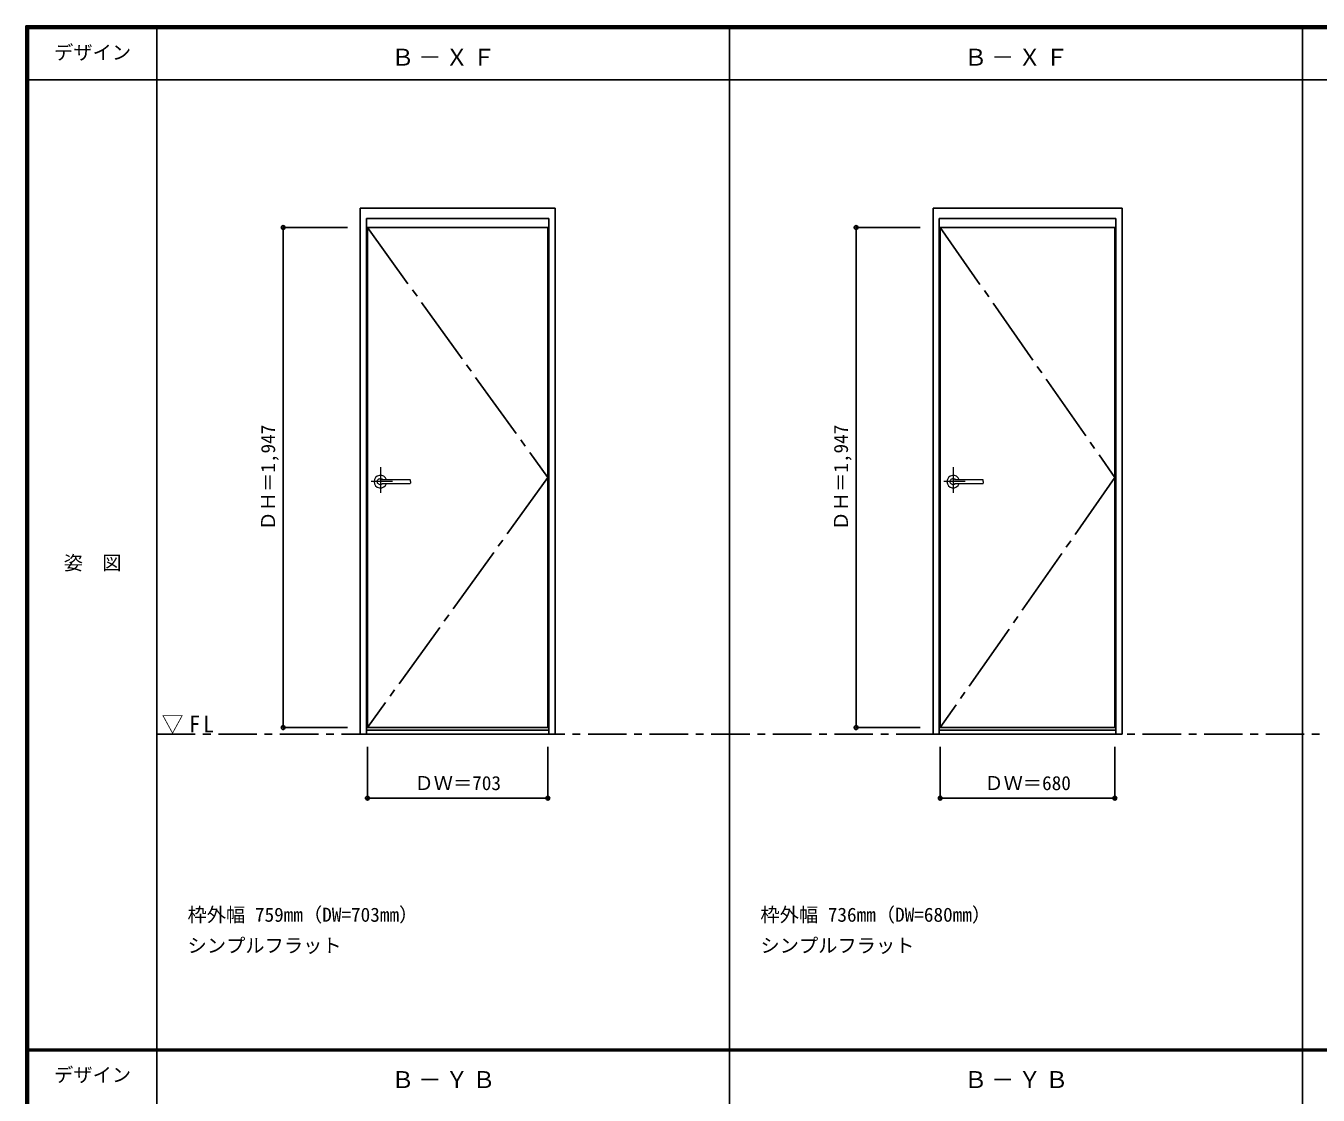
# Model space of a CAD drawing. Units: millimetres, scale not verified. Extents: x -6000 to 5700, y -4307 to 4260.
# Drawn here: x -6000 to -966, y 12 to 4175 of the extents above; entities that cross this region are included whole.
import ezdxf
from ezdxf.enums import TextEntityAlignment as Align

# ---------------------------------------------------------------- set-up
doc = ezdxf.new("R2010")
doc.units = ezdxf.units.MM
doc.header["$LTSCALE"] = 30
doc.header["$PDMODE"] = 32
doc.header["$PDSIZE"] = 15
doc.linetypes.add('CHAIN1', pattern=[8, 5, -1, 1, -1])
doc.linetypes.add('CHAIN2', pattern=[12, 9, -1, 1, -1])
for name, color, linetype in [('0-1_通り芯', 4, 'CHAIN1'), ('0-2_扉', 7, 'Continuous'), ('0-4_枠', 3, 'Continuous'), ('0-7', 7, 'CHAIN2'), ('0-A_文字', 7, 'Continuous'), ('0-B_寸法', 7, 'Continuous'), ('F-1_枠', 6, 'Continuous'), ('F-A_文字', 7, 'Continuous')]:
    doc.layers.add(name, color=color, linetype=linetype)
doc.layers.add('0-5_レバー', color=7, linetype='Continuous', lineweight=18)
doc.styles.add('ＭＳ ゴシック', font='')
doc.styles.get('ＭＳ ゴシック').set_extended_font_data('MS Gothic')

msp = doc.modelspace()

# ---------------------------------------------------------------- linework, layer by layer
at = {"layer": '0-1_通り芯', "color": 7}
msp.add_line((-5490, 1418), (3436.4, 1418), dxfattribs=at)
at = {"layer": '0-2_扉', "color": 3}
for p, q in [((-4669.4, 3390), (-3966.4, 3390)), ((-4669.4, 1443), (-4669.4, 3390)), ((-3966.4, 1443), (-3966.4, 3390)), ((-2437.8, 1443), (-2437.8, 3390)), ((-2437.8, 3390), (-1757.8, 3390)), ((-1757.8, 1443), (-1757.8, 3390)), ((-4669.4, 1443), (-3966.4, 1443)), ((-2437.8, 1443), (-1757.8, 1443))]:
    msp.add_line(p, q, dxfattribs=at)
at = {"layer": '0-4_枠'}
for p, q in [((-4697.4, 1418), (-4697.4, 3465)), ((-4697.4, 3465), (-3938.4, 3465)), ((-4673.4, 1418), (-4673.4, 3425)), ((-4673.4, 3425), (-3962.4, 3425)), ((-3962.4, 1418), (-3962.4, 3425)), ((-3938.4, 1418), (-3938.4, 3465)), ((-2465.8, 1418), (-2465.8, 3465)), ((-2465.8, 3465), (-1729.8, 3465)), ((-2441.8, 1418), (-2441.8, 3425)), ((-2441.8, 3425), (-1753.8, 3425)), ((-1753.8, 1418), (-1753.8, 3425)), ((-1729.8, 1418), (-1729.8, 3465)), ((-4697.4, 1418), (-3938.4, 1418)), ((-4673.4, 1433), (-3962.4, 1433)), ((-2465.8, 1418), (-1729.8, 1418)), ((-2441.8, 1433), (-1753.8, 1433))]:
    msp.add_line(p, q, dxfattribs=at)
at = {"layer": '0-5_レバー', "color": 4, "linetype": 'CHAIN1'}
for p, q in [((-4618.9, 2456.96), (-4618.9, 2357.11)), ((-2387.3, 2456.96), (-2387.3, 2357.11)), ((-4572.1, 2400.5), (-4655.12, 2400.5)), ((-2340.5, 2400.5), (-2423.52, 2400.5))]:
    msp.add_line(p, q, dxfattribs=at)
at = {"layer": '0-5_レバー'}
for p, q in [((-4501.9, 2400.5), (-4501.9, 2405.99)), ((-4501.9, 2400.5), (-4501.9, 2395)), ((-2270.3, 2400.5), (-2270.3, 2405.99)), ((-2270.3, 2400.5), (-2270.3, 2395))]:
    msp.add_line(p, q, dxfattribs=at)
for points in [[(-4608.94, 2407.49), (-4609.71, 2408.28), (-4611.68, 2409.65), (-4613.92, 2410.66), (-4616.36, 2411.29), (-4618.9, 2411.5), (-4621.44, 2411.29), (-4623.87, 2410.66), (-4626.12, 2409.65), (-4628.09, 2408.28), (-4629.71, 2406.61), (-4630.91, 2404.71), (-4631.65, 2402.65), (-4631.9, 2400.5), (-4631.65, 2398.35), (-4630.91, 2396.29), (-4629.71, 2394.39), (-4628.09, 2392.72), (-4626.12, 2391.35), (-4623.87, 2390.34), (-4621.44, 2389.71), (-4618.9, 2389.5), (-4616.36, 2389.71), (-4613.92, 2390.34), (-4611.68, 2391.35), (-4609.71, 2392.72), (-4608.94, 2393.51)], [(-4503.4, 2407.5), (-4513.13, 2407.5), (-4523.31, 2407.5), (-4532.91, 2407.5), (-4541.9, 2407.5), (-4550.31, 2407.5), (-4558.12, 2407.5), (-4564.94, 2407.5), (-4571.24, 2407.5), (-4577, 2407.5), (-4582.25, 2407.5), (-4587.04, 2407.5), (-4591.69, 2407.5), (-4595.9, 2407.5), (-4599.65, 2407.5), (-4601.65, 2407.5), (-4603.5, 2407.5), (-4605.51, 2407.49), (-4607.92, 2407.49), (-4609.41, 2407.49), (-4610.95, 2407.49), (-4612.47, 2407.49), (-4613.57, 2407.49), (-4614.03, 2407.49), (-4614.03, 2407.48)], [(-4613.88, 2393.51), (-4613.75, 2393.51), (-4613.31, 2393.51), (-4612.59, 2393.51), (-4611.57, 2393.51), (-4610.31, 2393.51), (-4608.96, 2393.51), (-4606.1, 2393.51), (-4603.12, 2393.5), (-4600.1, 2393.5), (-4597.06, 2393.5), (-4593.99, 2393.5), (-4590.91, 2393.5), (-4586.91, 2393.5), (-4582.5, 2393.5), (-4577.53, 2393.5), (-4572, 2393.5), (-4565.91, 2393.5), (-4559.26, 2393.5), (-4552.05, 2393.5), (-4543.46, 2393.5), (-4534.2, 2393.5), (-4524.26, 2393.5), (-4513.65, 2393.5), (-4503.4, 2393.5)], [(-4503.4, 2407.5), (-4512.48, 2407.5), (-4512.88, 2407.5)], [(-2377.34, 2407.49), (-2378.11, 2408.28), (-2380.08, 2409.65), (-2382.32, 2410.66), (-2384.76, 2411.29), (-2387.3, 2411.5), (-2389.84, 2411.29), (-2392.27, 2410.66), (-2394.52, 2409.65), (-2396.49, 2408.28), (-2398.11, 2406.61), (-2399.31, 2404.71), (-2400.05, 2402.65), (-2400.3, 2400.5), (-2400.05, 2398.35), (-2399.31, 2396.29), (-2398.11, 2394.39), (-2396.49, 2392.72), (-2394.52, 2391.35), (-2392.27, 2390.34), (-2389.84, 2389.71), (-2387.3, 2389.5), (-2384.76, 2389.71), (-2382.32, 2390.34), (-2380.08, 2391.35), (-2378.11, 2392.72), (-2377.34, 2393.51)], [(-2271.8, 2407.5), (-2281.53, 2407.5), (-2291.71, 2407.5), (-2301.31, 2407.5), (-2310.3, 2407.5), (-2318.71, 2407.5), (-2326.52, 2407.5), (-2333.34, 2407.5), (-2339.64, 2407.5), (-2345.4, 2407.5), (-2350.65, 2407.5), (-2355.44, 2407.5), (-2360.09, 2407.5), (-2364.3, 2407.5), (-2368.05, 2407.5), (-2370.05, 2407.5), (-2371.9, 2407.5), (-2373.91, 2407.49), (-2376.32, 2407.49), (-2377.81, 2407.49), (-2379.35, 2407.49), (-2380.87, 2407.49), (-2381.97, 2407.49), (-2382.43, 2407.49), (-2382.43, 2407.48)], [(-2382.28, 2393.51), (-2382.15, 2393.51), (-2381.71, 2393.51), (-2380.99, 2393.51), (-2379.97, 2393.51), (-2378.71, 2393.51), (-2377.36, 2393.51), (-2374.5, 2393.51), (-2371.52, 2393.5), (-2368.5, 2393.5), (-2365.46, 2393.5), (-2362.39, 2393.5), (-2359.31, 2393.5), (-2355.31, 2393.5), (-2350.9, 2393.5), (-2345.93, 2393.5), (-2340.4, 2393.5), (-2334.31, 2393.5), (-2327.66, 2393.5), (-2320.45, 2393.5), (-2311.86, 2393.5), (-2302.6, 2393.5), (-2292.66, 2393.5), (-2282.05, 2393.5), (-2271.8, 2393.5)], [(-2271.8, 2407.5), (-2280.88, 2407.5), (-2281.28, 2407.5)]]:
    msp.add_lwpolyline(points, dxfattribs=at)
for centre, radius, start, end in [((-4618.9, 2400.5), 24.55, 16.59952, 343.36736), ((-2387.3, 2400.5), 24.55, 16.59952, 343.36736), ((-4503.4, 2406), 1.5, 0.00847, 89.9163), ((-4503.4, 2406), 1.5, 360, 90.17419), ((-4503.4, 2395), 1.5, 270.16419, 0), ((-4503.4, 2395), 1.5, 269.91059, 359.99153), ((-2271.8, 2406), 1.5, 0.00847, 89.9163), ((-2271.8, 2406), 1.5, 360, 90.17419), ((-2271.8, 2395), 1.5, 270.16419, 0), ((-2271.8, 2395), 1.5, 269.91059, 359.99153)]:
    msp.add_arc(centre, radius, start, end, dxfattribs=at)
at = {"layer": '0-7'}
for p, q in [((-4669.4, 3390), (-3966.4, 2416.5)), ((-2437.8, 3390), (-1757.8, 2416.5)), ((-3966.4, 2416.5), (-4669.4, 1443)), ((-1757.8, 2416.5), (-2437.8, 1443))]:
    msp.add_line(p, q, dxfattribs=at)
at = {"layer": '0-B_寸法', "color": 4}
for p, q in [((-4997.4, 3390), (-4747.4, 3390)), ((-4997.4, 3390), (-4997.4, 1443)), ((-2765.8, 3390), (-2515.8, 3390)), ((-2765.8, 3390), (-2765.8, 1443)), ((-4997.4, 1443), (-4747.4, 1443)), ((-2765.8, 1443), (-2515.8, 1443)), ((-4669.4, 1168), (-4669.4, 1368)), ((-3966.4, 1168), (-3966.4, 1368)), ((-2437.8, 1168), (-2437.8, 1368)), ((-1757.8, 1168), (-1757.8, 1368)), ((-4669.4, 1168), (-3966.4, 1168)), ((-2437.8, 1168), (-1757.8, 1168))]:
    msp.add_line(p, q, dxfattribs=at)
at = {"layer": '0-B_寸法'}
for p in [(-4997.4, 3390), (-2765.8, 3390), (-4997.4, 1443), (-2765.8, 1443), (-4669.4, 1168), (-3966.4, 1168), (-2437.8, 1168), (-1757.8, 1168)]:
    msp.add_point(p, dxfattribs=at)
at = {"layer": 'F-1_枠'}
for p, q in [((-6000, 4175), (5700, 4175)), ((-6000, 4175), (-6000, -4205)), ((-6000, 4170), (5700, 4170)), ((-6000, 4165), (5700, 4165)), ((-5995, 4175), (-5995, -4205)), ((-5990, 4175), (-5990, -4205)), ((-5490, 4175), (-5490, -3790)), ((-3258.4, 4175), (-3258.4, -3790)), ((-1026.8, 4175), (-1026.8, -3790)), ((-6000, 3965), (5700, 3965)), ((-6000, 190.5), (5700, 190.5)), ((-6000, 187.5), (5700, 187.5)), ((-6000, 184.5), (5700, 184.5))]:
    msp.add_line(p, q, dxfattribs=at)

# ---------------------------------------------------------------- texts
at = {"layer": '0-A_文字', "style": 'ＭＳ ゴシック'}
for s, p in [('枠外幅 759mm（DW=703mm）', (-5370, 670.5)), ('枠外幅 736mm（DW=680mm）', (-3138.4, 670.5)), ('シンプルフラット', (-5370, 550.5)), ('シンプルフラット', (-3138.4, 550.5))]:
    msp.add_text(s, height=54.99, dxfattribs=at).set_placement(p, align=Align.BOTTOM_LEFT)
at = {"layer": '0-A_文字', "char_height": 65.98, "attachment_point": 7, "style": 'ＭＳ ゴシック'}
for s, insert in [('\\T1.17;Ｂ－ＸＦ', (-4576.7, 4020)), ('\\T1.17;Ｂ－ＸＦ', (-2345.1, 4020)), ('\\T1.26;\\W0.95;▽FL', (-5471.25, 1418)), ('\\T1.17;Ｂ－ＹＢ', (-4576.7, 39.5)), ('\\T1.17;Ｂ－ＹＢ', (-2345.1, 39.5))]:
    msp.add_mtext(s, dxfattribs=dict(at, insert=insert))
at = {"layer": '0-B_寸法', "style": 'ＭＳ ゴシック'}
for p in [(-5012.4, 2210.25), (-2780.8, 2210.25)]:
    msp.add_text('ＤＨ＝1,947', height=54.99, rotation=90, dxfattribs=at).set_placement(p, align=Align.BOTTOM_LEFT)
for s, p in [('ＤＷ＝703', (-4486.32, 1183)), ('ＤＷ＝680', (-2266.22, 1183))]:
    msp.add_text(s, height=54.99, dxfattribs=at).set_placement(p, align=Align.BOTTOM_LEFT)
at = {"layer": 'F-A_文字', "style": 'ＭＳ ゴシック'}
for s, p in [('デザイン', (-5890, 4027.5)), ('姿\u3000図', (-5852.5, 2040.25)), ('デザイン', (-5890, 47))]:
    msp.add_text(s, height=54.99, dxfattribs=at).set_placement(p, align=Align.BOTTOM_LEFT)

doc.saveas('drawing.dxf')
